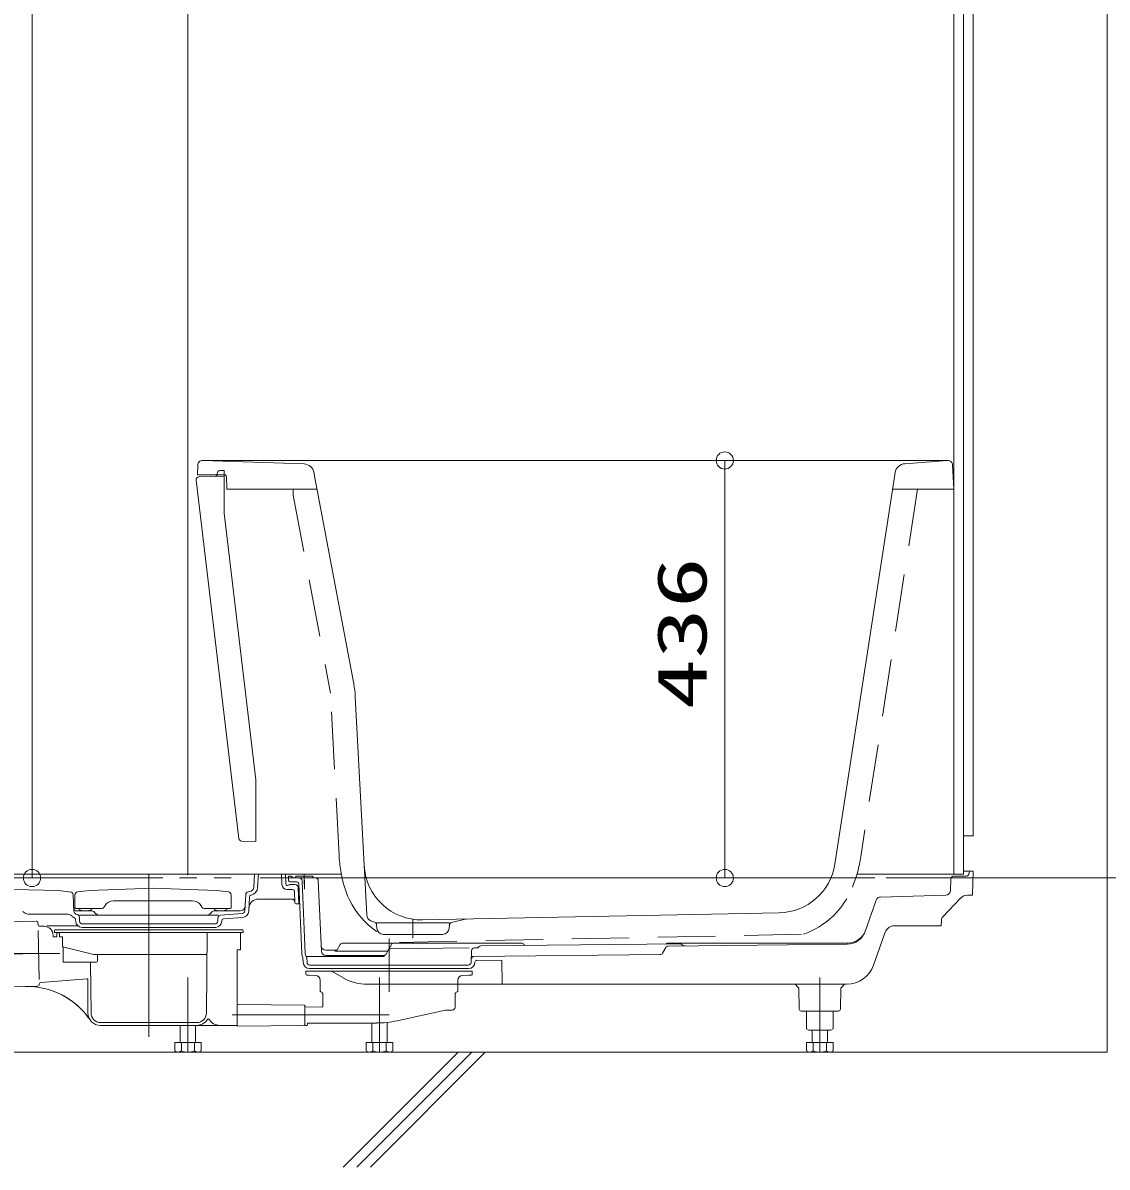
# Model space of a CAD drawing. Units: millimetres on the paper. Extents: x -305 to 305, y -152 to 152.
# Drawn here: x -226.84 to -189.09, y 21.02 to 60.86 of the extents above; entities that cross this region are included whole.
import ezdxf
from ezdxf.enums import TextEntityAlignment as Align

# ---------------------------------------------------------------- set-up
doc = ezdxf.new("R2010")
doc.units = ezdxf.units.MM
for name, pattern in [('DASHED2', [3, 2, -1]), ('LONG_CHAIN', [21, 18, -1, 1, -1]), ('LONG_DOUBLE_CHAIN', [21.8, 18, -1, 0.6, -0.6, 0.6, -1])]:
    doc.linetypes.add(name, pattern=pattern)
doc.layers.add('0-0_0', color=7, linetype='Continuous', lineweight=9)
doc.layers.add('0-1_VIEW0001', color=7, linetype='Continuous', lineweight=9)
doc.styles.add('ＭＳ ゴシック', font='')
doc.styles.get('ＭＳ ゴシック').set_extended_font_data('MS Gothic')

# ---------------------------------------------------------------- blocks, each defined once
blk = doc.blocks.new('_ORIGIN')
at = {"layer": '0-0_0'}
blk.add_line((0, 0), (-1, 0), dxfattribs=at)
blk.add_circle((0, 0), 0.5, dxfattribs=at)

msp = doc.modelspace()

# ---------------------------------------------------------------- linework, layer by layer
at = {"layer": '0-0_0'}
for p, q in [((-226.521, 31.691), (-226.521, 62.158)), ((-197.175, 45.625), (-202.401, 45.625)), ((-202.401, 31.691), (-202.401, 45.025)), ((-221.965, 31.091), (-226.521, 31.091)), ((-197.175, 31.091), (-202.401, 31.091))]:
    msp.add_line(p, q, dxfattribs=at)
at = {"layer": '0-1_VIEW0001'}
for p, q in [((-189.091, 108.425), (-189.091, 25.025)), ((-221.091, 31.194), (-221.091, 97.258)), ((-194.425, 44.625), (-194.425, 97.258)), ((-194.091, 31.225), (-194.091, 97.258)), ((-193.758, 32.558), (-193.758, 97.258)), ((-220.752, 45.461), (-220.758, 45.125)), ((-206.591, 45.625), (-220.586, 45.625)), ((-220.58, 45.625), (-217.051, 45.502)), ((-217.96, 45.625), (-194.635, 45.625)), ((-194.648, 45.624), (-196.134, 45.513)), ((-220.758, 45.125), (-219.819, 45.125)), ((-220.712, 45.052), (-219.831, 45.083)), ((-220.075, 45.139), (-220.075, 45.17)), ((-219.978, 45.27), (-219.831, 45.275)), ((-219.831, 45.275), (-219.831, 45.083)), ((-219.831, 43.793), (-219.831, 45.083)), ((-219.753, 45.06), (-219.742, 44.641)), ((-215.319, 37.844), (-216.704, 45.203)), ((-198.568, 31.575), (-196.469, 45.203)), ((-219.321, 32.464), (-220.807, 44.941)), ((-219.725, 44.625), (-216.595, 44.625)), ((-194.425, 31.225), (-194.425, 44.625)), ((-218.725, 34.506), (-219.831, 43.793)), ((-215.266, 37.402), (-214.868, 29.807)), ((-218.725, 34.506), (-218.725, 32.358)), ((-218.725, 32.358), (-219.225, 32.376)), ((-194.091, 32.558), (-193.758, 32.558)), ((-215.752, 31.225), (-248.091, 31.225)), ((-246.925, 31.091), (-225.592, 30.658)), ((-218.803, 30.771), (-218.775, 31.225)), ((-218.666, 30.762), (-218.638, 31.225)), ((-217.82, 30.867), (-217.835, 31.225)), ((-217.683, 30.873), (-217.699, 31.225)), ((-217.533, 31.158), (-217.589, 31.158)), ((-217.589, 31.158), (-217.586, 30.987)), ((-217.454, 31.121), (-217.462, 31.129)), ((-217.221, 31.091), (-217.383, 31.091)), ((-217.325, 31.158), (-217.358, 31.091)), ((-216.758, 31.158), (-217.325, 31.158)), ((-216.654, 31.091), (-217.221, 31.091)), ((-216.725, 31.091), (-216.758, 31.158)), ((-194.091, 31.225), (-197.799, 31.225)), ((-193.993, 31.158), (-194.429, 31.158)), ((-194.091, 31.325), (-193.758, 31.325)), ((-193.892, 31.292), (-193.893, 31.256)), ((-193.773, 30.491), (-193.758, 31.325)), ((-222.308, 30.741), (-224.523, 30.658)), ((-222.308, 30.741), (-220.093, 30.658)), ((-217.451, 30.688), (-217.633, 30.688)), ((-217.303, 30.955), (-217.552, 30.955)), ((-217.354, 30.858), (-217.552, 30.858)), ((-217.229, 30.191), (-217.254, 30.762)), ((-217.13, 28.455), (-217.236, 30.891)), ((-217.01, 28.46), (-217.121, 30.996)), ((-216.447, 28.544), (-216.554, 30.996)), ((-194.547, 30.647), (-194.529, 31.062)), ((-225.175, 30.602), (-225.592, 30.658)), ((-225.062, 29.925), (-225.088, 30.508)), ((-225.025, 30.505), (-225.033, 30.065)), ((-224.938, 30.603), (-224.523, 30.658)), ((-223.687, 30.298), (-220.93, 30.298)), ((-219.678, 30.603), (-220.093, 30.658)), ((-219.591, 30.505), (-219.584, 30.065)), ((-219.114, 29.945), (-219.08, 30.514)), ((-219.029, 30.6), (-218.938, 30.617)), ((-218.978, 29.937), (-218.948, 30.426)), ((-217.469, 30.358), (-218.639, 30.358)), ((-217.367, 30.223), (-217.385, 30.624)), ((-197.515, 29.228), (-197.13, 30.317)), ((-196.977, 30.428), (-194.709, 30.487)), ((-194.19, 30.389), (-194.815, 29.739)), ((-193.893, 30.491), (-193.949, 30.491)), ((-193.893, 30.491), (-193.773, 30.491)), ((-224.999, 30.031), (-224.091, 30.031)), ((-224.967, 29.941), (-224.428, 29.941)), ((-224.883, 30.003), (-224.883, 30.031)), ((-224.756, 29.943), (-224.872, 29.987)), ((-224.744, 29.941), (-224.589, 29.941)), ((-224.578, 29.943), (-224.461, 29.987)), ((-224.45, 30.003), (-224.45, 30.031)), ((-223.975, 30.131), (-224.004, 30.081)), ((-220.641, 30.131), (-220.612, 30.081)), ((-219.617, 30.031), (-220.525, 30.031)), ((-220.188, 29.941), (-219.271, 29.941)), ((-220.167, 30.003), (-220.167, 30.031)), ((-220.039, 29.943), (-220.156, 29.987)), ((-219.873, 29.941), (-220.027, 29.941)), ((-219.861, 29.943), (-219.744, 29.987)), ((-219.733, 30.003), (-219.733, 30.031)), ((-217.229, 30.191), (-217.334, 30.191)), ((-200.504, 29.88), (-212.921, 29.631)), ((-227.764, 29.564), (-226.381, 29.592)), ((-225.261, 29.825), (-226.603, 29.825)), ((-226.313, 29.527), (-226.312, 29.473)), ((-224.999, 29.581), (-225.002, 29.648)), ((-224.935, 29.814), (-224.996, 29.836)), ((-224.871, 29.791), (-220.045, 29.791)), ((-224.862, 29.587), (-224.868, 29.724)), ((-224.762, 29.491), (-224.482, 29.491)), ((-224.482, 29.491), (-220.435, 29.491)), ((-220.435, 29.491), (-220.154, 29.491)), ((-220.049, 29.702), (-220.054, 29.587)), ((-219.207, 29.852), (-219.956, 29.798)), ((-219.916, 29.604), (-219.917, 29.581)), ((-219.197, 29.715), (-219.855, 29.668)), ((-214.589, 29.551), (-214.72, 29.602)), ((-214.529, 29.525), (-211.987, 29.525)), ((-211.443, 29.657), (-211.915, 29.542)), ((-194.865, 29.425), (-194.861, 29.626)), ((-226.308, 29.264), (-226.273, 27.551)), ((-226.101, 29.408), (-226.245, 29.408)), ((-224.92, 29.425), (-226.005, 29.425)), ((-225.785, 29.091), (-225.785, 29.058)), ((-225.741, 29.258), (-225.741, 29.191)), ((-225.741, 29.191), (-219.175, 29.191)), ((-225.191, 29.291), (-225.708, 29.291)), ((-225.658, 29.191), (-225.658, 29.058)), ((-225.562, 29.158), (-225.596, 29.191)), ((-225.562, 29.158), (-225.561, 29.058)), ((-225.543, 29.291), (-219.208, 29.291)), ((-224.482, 29.371), (-224.779, 29.371)), ((-224.482, 29.371), (-220.435, 29.371)), ((-220.426, 29.191), (-220.45, 26.388)), ((-220.435, 29.371), (-220.137, 29.371)), ((-219.723, 29.191), (-219.491, 29.191)), ((-219.275, 29.191), (-219.32, 29.191)), ((-219.258, 29.175), (-219.258, 28.608)), ((-219.175, 29.258), (-219.175, 29.191)), ((-214.52, 29.346), (-214.526, 29.463)), ((-214.52, 29.346), (-214.526, 29.463)), ((-214.52, 29.346), (-214.526, 29.463)), ((-212.23, 29.125), (-214.287, 29.125)), ((-211.997, 29.346), (-211.991, 29.45)), ((-196.813, 29.203), (-197.219, 28.058)), ((-194.865, 29.425), (-196.499, 29.425)), ((-225.675, 29.041), (-225.768, 29.041)), ((-225.475, 29.041), (-225.545, 29.041)), ((-225.458, 29.025), (-225.458, 28.691)), ((-225.458, 29.008), (-225.458, 28.941)), ((-224.363, 28.425), (-225.458, 28.698)), ((-225.431, 28.691), (-225.431, 28.158)), ((-215.896, 28.587), (-215.787, 28.775)), ((-213.976, 28.825), (-215.7, 28.825)), ((-214.217, 28.408), (-214.005, 28.775)), ((-209.483, 28.825), (-213.918, 28.825)), ((-203.959, 28.793), (-210.892, 28.723)), ((-209.375, 28.739), (-209.396, 28.775)), ((-204.368, 28.722), (-198.137, 28.784)), ((-198.129, 28.825), (-204.367, 28.825)), ((-220.433, 28.425), (-224.363, 28.425)), ((-224.241, 28.408), (-224.241, 28.191)), ((-219.375, 28.575), (-219.375, 26.745)), ((-219.375, 28.575), (-219.375, 26.719)), ((-219.275, 28.591), (-219.358, 28.591)), ((-217.082, 28.148), (-217.09, 28.321)), ((-216.955, 28.358), (-214.303, 28.358)), ((-216.946, 28.154), (-216.952, 28.306)), ((-215.959, 28.577), (-216.289, 28.577)), ((-216.281, 28.391), (-214.284, 28.391)), ((-214.142, 28.537), (-215.982, 28.537)), ((-214.034, 28.625), (-211.305, 28.653)), ((-211.22, 28.559), (-211.237, 28.154)), ((-204.653, 28.424), (-211.134, 28.359)), ((-211.121, 28.654), (-211.041, 28.655)), ((-204.568, 28.474), (-204.453, 28.672)), ((-224.274, 28.158), (-225.431, 28.158)), ((-224.481, 28.141), (-224.466, 26.388)), ((-216.531, 27.938), (-216.862, 27.938)), ((-216.846, 28.058), (-216.531, 28.058)), ((-216.531, 28.058), (-211.651, 28.058)), ((-216.531, 27.938), (-211.32, 27.938)), ((-211.651, 28.058), (-211.337, 28.058)), ((-211.232, 28.263), (-211.237, 28.154)), ((-211.1, 28.16), (-211.101, 28.148)), ((-210.166, 28.232), (-211.034, 28.223)), ((-210.166, 28.232), (-210.151, 27.391)), ((-224.611, 27.582), (-226.208, 27.457)), ((-224.575, 27.549), (-224.575, 26.391)), ((-216.991, 27.825), (-216.991, 27.741)), ((-216.975, 27.841), (-211.208, 27.841)), ((-216.868, 27.841), (-216.975, 27.841)), ((-216.871, 27.708), (-216.958, 27.708)), ((-216.871, 27.708), (-216.651, 27.698)), ((-216.491, 27.532), (-216.491, 27.225)), ((-216.092, 27.846), (-215.674, 27.609)), ((-211.691, 27.532), (-211.691, 27.18)), ((-211.312, 27.708), (-211.532, 27.698)), ((-211.312, 27.708), (-211.225, 27.708)), ((-211.191, 27.825), (-211.191, 27.741)), ((-227.718, 27.298), (-226.335, 27.326)), ((-216.491, 27.225), (-216.491, 27.18)), ((-216.462, 27.125), (-216.421, 27.098)), ((-214.485, 27.391), (-214.852, 27.391)), ((-214.485, 27.391), (-210.151, 27.391)), ((-211.721, 27.125), (-211.762, 27.098)), ((-210.151, 27.391), (-198.162, 27.391)), ((-199.822, 27.256), (-199.894, 27.327)), ((-199.822, 27.256), (-199.808, 26.523)), ((-198.36, 27.256), (-198.375, 26.523)), ((-198.289, 27.327), (-198.36, 27.256)), ((-216.391, 26.632), (-216.391, 27.042)), ((-211.791, 26.591), (-211.791, 27.042)), ((-219.375, 25.937), (-219.375, 26.686)), ((-217.041, 26.666), (-219.342, 26.686)), ((-217.025, 26.037), (-217.025, 26.649)), ((-216.425, 26.599), (-217.025, 26.596)), ((-212.125, 26.491), (-213.813, 26.119)), ((-212.125, 26.491), (-211.891, 26.491)), ((-198.442, 26.458), (-199.741, 26.458)), ((-199.553, 26.458), (-199.553, 25.837)), ((-198.63, 26.458), (-198.63, 25.837)), ((-224.141, 25.958), (-219.375, 25.958)), ((-220.784, 26.058), (-224.133, 26.058)), ((-221.358, 25.958), (-221.358, 25.358)), ((-220.825, 25.958), (-220.825, 25.358)), ((-217.041, 25.958), (-219.375, 25.937)), ((-217.025, 25.974), (-217.025, 26.037)), ((-217.025, 26.036), (-217.025, 25.991)), ((-216.991, 25.958), (-216.958, 25.958)), ((-216.925, 26.025), (-216.925, 25.991)), ((-216.908, 26.041), (-214.53, 26.041)), ((-214.691, 26.042), (-214.691, 25.358)), ((-214.158, 26.062), (-214.158, 25.358)), ((-199.475, 25.791), (-199.553, 25.837)), ((-199.475, 25.791), (-198.708, 25.791)), ((-199.358, 25.791), (-199.358, 25.358)), ((-198.825, 25.791), (-198.825, 25.358)), ((-198.63, 25.837), (-198.708, 25.791)), ((-220.63, 25.358), (-221.553, 25.358)), ((-221.553, 25.358), (-221.553, 25.07)), ((-221.322, 25.358), (-221.322, 25.07)), ((-220.861, 25.358), (-220.861, 25.07)), ((-220.63, 25.358), (-220.63, 25.07)), ((-214.887, 25.358), (-214.887, 25.07)), ((-213.963, 25.358), (-214.887, 25.358)), ((-214.656, 25.358), (-214.656, 25.07)), ((-214.194, 25.358), (-214.194, 25.07)), ((-213.963, 25.358), (-213.963, 25.07)), ((-199.553, 25.358), (-199.553, 25.07)), ((-198.63, 25.358), (-199.553, 25.358)), ((-199.322, 25.358), (-199.322, 25.07)), ((-198.86, 25.358), (-198.86, 25.07)), ((-198.63, 25.358), (-198.63, 25.07)), ((-233.8, 25.025), (-189.091, 25.025)), ((-233.8, 25.025), (-189.091, 25.025)), ((-233.8, 25.025), (-189.091, 25.025)), ((-221.553, 25.07), (-221.475, 25.025)), ((-220.708, 25.025), (-221.475, 25.025)), ((-220.708, 25.025), (-220.63, 25.07)), ((-211.683, 25.025), (-215.683, 21.025)), ((-211.212, 25.025), (-215.212, 21.025)), ((-214.887, 25.07), (-214.808, 25.025)), ((-214.041, 25.025), (-214.808, 25.025)), ((-210.74, 25.025), (-214.74, 21.025)), ((-214.041, 25.025), (-213.963, 25.07)), ((-199.553, 25.07), (-199.475, 25.025)), ((-198.708, 25.025), (-199.475, 25.025)), ((-198.708, 25.025), (-198.63, 25.07))]:
    msp.add_line(p, q, dxfattribs=at)
at = {"layer": '0-1_VIEW0001', "color": 4}
msp.add_line((-217.425, 44.42), (-217.425, 44.625), dxfattribs=at)
at = {"layer": '0-1_VIEW0001', "color": 4, "linetype": 'DASHED2'}
for p, q in [((-195.695, 44.625), (-197.665, 31.832)), ((-217.425, 44.42), (-216.127, 37.523)), ((-215.831, 31.877), (-216.127, 37.523)), ((-213.726, 28.849), (-199.671, 29.13))]:
    msp.add_line(p, q, dxfattribs=at)
at = {"layer": '0-1_VIEW0001', "linetype": 'LONG_DOUBLE_CHAIN'}
msp.add_line((-156.983, 31.091), (-261.091, 31.091), dxfattribs=at)
at = {"layer": '0-1_VIEW0001', "linetype": 'LONG_CHAIN'}
for p, q in [((-222.458, 31.225), (-222.458, 28.682)), ((-217.041, 31.225), (-217.041, 30.875)), ((-217.039, 31.011), (-217.039, 30.705)), ((-222.458, 29.529), (-222.458, 25.566)), ((-222.458, 29.482), (-222.458, 28.55)), ((-213.258, 28.991), (-213.258, 29.658)), ((-214.091, 28.987), (-214.091, 27.367)), ((-214.091, 28.987), (-214.091, 27.127)), ((-225.554, 28.458), (-230.873, 28.458)), ((-226.397, 28.459), (-230.554, 28.374)), ((-221.092, 27.625), (-221.092, 25.025)), ((-214.425, 27.625), (-214.425, 25.025)), ((-199.091, 27.625), (-199.091, 25.025)), ((-216.734, 26.325), (-219.556, 26.325)), ((-214.091, 26.325), (-218.326, 26.325))]:
    msp.add_line(p, q, dxfattribs=at)
at = {"layer": '0-1_VIEW0001', "linetype": 'DASHED2'}
msp.add_line((-224.353, 28.158), (-225.111, 28.158), dxfattribs=at)
at = {"layer": '0-1_VIEW0001', "color": 2}
msp.add_line((-222.458, 26.824), (-222.466, 26.824), dxfattribs=at)
at = {"layer": '0-1_VIEW0001'}
msp.add_lwpolyline([(-196.563, 44.625), (-194.425, 44.625), (-194.469, 45.467)], dxfattribs=at)
for centre, radius, start, end in [((-220.586, 45.458), 0.167, 88.5029, 179), ((-217.064, 45.135), 0.367, 10.66, 88.0034), ((-196.107, 45.147), 0.367, 94.2761, 171.2459), ((-194.635, 45.458), 0.167, 3, 93.2069), ((-220.708, 44.953), 0.1, 92, 186.7951), ((-220.141, 45.139), 0.0667, 272, 0), ((-219.975, 45.17), 0.1, 91.9998, 180), ((-219.819, 45.058), 0.0667, 1.5, 90), ((-219.725, 44.641), 0.0167, 181.5, 270), ((-218.594, 37.227), 3.333, 3, 10.66), ((-219.221, 32.475), 0.1, 186.7951, 268), ((-212.961, 31.631), 2, 183, 271.1458), ((-200.544, 31.879), 2, 271.1458, 351.2459), ((-217.533, 31.058), 0.1, 45, 90), ((-217.383, 31.191), 0.1, 225, 270), ((-217.221, 30.991), 0.1, 2.5, 90), ((-216.654, 30.991), 0.1, 2.5, 90), ((-194.429, 31.058), 0.1, 90, 177.5), ((-193.993, 31.258), 0.1, 270, 359), ((-193.859, 31.291), 0.0333, 90, 179), ((-218.969, 30.781), 0.167, 280.7218, 356.5), ((-218.969, 30.781), 0.303, 283.7108, 356.5), ((-217.633, 30.875), 0.187, 182.5, 270), ((-217.633, 30.875), 0.05, 182.5, 314.4153), ((-217.552, 30.791), 0.0667, 90, 134.4153), ((-217.552, 30.988), 0.0333, 181, 270), ((-217.451, 30.621), 0.0667, 2.5, 90), ((-217.354, 30.758), 0.1, 2.5, 90), ((-217.303, 30.888), 0.0667, 2.5, 90), ((-225.188, 30.503), 0.1, 2.5, 82.4054), ((-224.925, 30.504), 0.1, 97.5946, 179), ((-223.687, 29.965), 0.333, 90, 150), ((-220.93, 29.965), 0.333, 30, 90), ((-219.691, 30.504), 0.1, 1, 82.4054), ((-218.98, 30.508), 0.1, 100.7218, 176.5), ((-218.639, 30.025), 0.333, 90, 176.5), ((-218.882, 30.422), 0.0667, 103.7108, 176.5), ((-217.469, 30.258), 0.1, 2.5, 90), ((-196.973, 30.261), 0.167, 91.5049, 160.4975), ((-194.714, 30.654), 0.167, 271.5049, 357.5), ((-193.949, 30.158), 0.333, 90, 136.1438), ((-226.603, 30.158), 0.333, 225, 270), ((-224.967, 30.041), 0.1, 182.5, 270), ((-224.963, 29.93), 0.1, 182.5, 250.4958), ((-224.999, 30.065), 0.0333, 179, 270), ((-224.867, 30.003), 0.0167, 180, 249.444), ((-224.744, 29.975), 0.0333, 249.444, 270), ((-224.589, 29.975), 0.0333, 270, 290.5561), ((-224.467, 30.003), 0.0167, 290.5561, 0), ((-224.428, 29.841), 0.1, 24.3678, 90), ((-224.248, 29.929), 0.1, 205.9253, 271.4205), ((-224.091, 30.131), 0.1, 270, 330), ((-220.525, 30.131), 0.1, 210, 270), ((-220.366, 29.933), 0.1, 267.3983, 332.6731), ((-220.188, 29.841), 0.1, 90, 154.4444), ((-220.15, 30.003), 0.0167, 180, 249.444), ((-220.027, 29.975), 0.0333, 249.444, 270), ((-219.873, 29.975), 0.0333, 270, 290.556), ((-219.75, 30.003), 0.0167, 290.5561, 0), ((-219.617, 30.065), 0.0333, 270, 1), ((-219.271, 30.108), 0.167, 270, 356.5), ((-219.214, 29.951), 0.1, 274.1206, 356.5), ((-219.214, 29.951), 0.237, 274.1206, 356.5), ((-217.334, 30.225), 0.0333, 182.5, 270), ((-226.38, 29.526), 0.0667, 1.1667, 91.1667), ((-225.261, 29.658), 0.167, 42.3567, 90), ((-224.963, 29.93), 0.237, 222.3567, 249.5653), ((-225.068, 29.646), 0.0667, 2.5, 69.5653), ((-224.779, 29.591), 0.22, 182.4558, 270), ((-224.968, 29.72), 0.1, 2.5, 70.4958), ((-224.762, 29.591), 0.1, 182.5, 270), ((-220.154, 29.591), 0.1, 270, 357.5), ((-220.137, 29.591), 0.22, 270, 357.5), ((-219.949, 29.698), 0.1, 94.1206, 177.5), ((-219.85, 29.602), 0.0667, 94.1206, 177.5), ((-214.635, 29.82), 0.233, 183, 248.5185), ((-214.626, 29.458), 0.1, 3, 68.5185), ((-211.891, 29.445), 0.1, 103.659, 177), ((-211.403, 29.495), 0.167, 91.1458, 103.659), ((-194.695, 29.623), 0.167, 136.1438, 179), ((-226.245, 29.475), 0.0667, 181.1667, 270), ((-226.101, 29.091), 0.317, 0, 90), ((-225.708, 29.258), 0.0333, 90, 180), ((-219.275, 29.175), 0.0167, 0, 90), ((-219.208, 29.258), 0.0333, 0, 90), ((-214.287, 29.358), 0.233, 183, 270), ((-212.23, 29.358), 0.233, 270, 357), ((-198.144, 29.451), 0.667, 270.5729, 340.4975), ((-198.129, 29.491), 0.667, 270, 340.4975), ((-196.499, 29.091), 0.333, 90, 160.4975), ((-225.768, 29.058), 0.0167, 180, 270), ((-225.675, 29.058), 0.0167, 270, 0), ((-225.545, 29.058), 0.0167, 180.5, 270), ((-225.475, 29.025), 0.0167, 0, 90), ((-216.289, 28.744), 0.167, 182.5, 270), ((-215.7, 28.725), 0.1, 90, 150), ((-213.918, 28.725), 0.1, 90, 150), ((-211.042, 28.755), 0.1, 270.5729, 318.7626), ((-210.891, 28.623), 0.1, 90.5729, 138.7626), ((-209.483, 28.725), 0.1, 30, 90), ((-204.367, 28.622), 0.1, 90.5729, 150), ((-204.367, 28.725), 0.1, 90, 140.8476), ((-203.958, 28.693), 0.1, 42.3832, 90.5729), ((-203.81, 28.828), 0.1, 222.3833, 270.5729), ((-224.224, 28.408), 0.0167, 90, 180), ((-219.358, 28.575), 0.0167, 90, 180), ((-219.275, 28.608), 0.0167, 270, 0), ((-216.843, 28.468), 0.287, 182.5, 210.7649), ((-216.843, 28.468), 0.167, 182.5, 218.47), ((-217.052, 28.302), 0.1, 2.5, 38.47), ((-216.281, 28.558), 0.167, 182.5, 270), ((-215.982, 28.637), 0.1, 270, 330), ((-215.959, 28.677), 0.1, 270, 330), ((-214.303, 28.458), 0.1, 270, 330), ((-214.284, 28.491), 0.1, 270, 330), ((-214.033, 28.525), 0.1, 90.5729, 150), ((-211.133, 28.259), 0.1, 90.5729, 177.5), ((-211.12, 28.554), 0.1, 90.5729, 177.5), ((-204.654, 28.524), 0.1, 270.5729, 330), ((-224.498, 28.141), 0.0167, 0.5, 90), ((-224.274, 28.191), 0.0333, 270, 0), ((-216.862, 28.158), 0.22, 182.5, 270), ((-216.846, 28.158), 0.1, 182.5, 270), ((-211.337, 28.158), 0.1, 270, 357.5), ((-211.32, 28.158), 0.22, 270, 357.5), ((-211.034, 28.157), 0.0667, 90.5729, 177.5), ((-198.162, 28.391), 1, 270, 340.4975), ((-224.608, 27.549), 0.0333, 0, 94.5), ((-216.975, 27.825), 0.0167, 90, 180), ((-216.958, 27.741), 0.0333, 180, 270), ((-216.658, 27.532), 0.167, 0, 87.5), ((-214.851, 29.058), 1.667, 240.4222, 270), ((-211.525, 27.532), 0.167, 92.5, 180), ((-211.225, 27.741), 0.0333, 270, 0), ((-211.208, 27.825), 0.0167, 0, 90), ((-226.707, 24.651), 2.667, 34.1428, 91.1667), ((-226.336, 27.393), 0.0667, 271.1667, 358.8693), ((-226.203, 27.39), 0.0667, 94.5, 178.8692), ((-216.425, 27.18), 0.0667, 180, 236.3099), ((-216.458, 27.042), 0.0667, 0, 56.3099), ((-211.725, 27.042), 0.0667, 123.6901, 180), ((-211.758, 27.18), 0.0667, 303.6901, 0), ((-199.729, 27.492), 0.233, 205.6028, 225.0002), ((-198.454, 27.492), 0.233, 314.9995, 334.397), ((-226.707, 24.651), 2.667, 34.1428, 64.7645), ((-219.341, 26.719), 0.0333, 180, 269.5), ((-224.141, 26.391), 0.433, 180, 270), ((-224.133, 26.391), 0.333, 180.5, 270), ((-220.784, 26.391), 0.333, 270, 359.5), ((-217.041, 26.649), 0.0167, 0, 89.5), ((-216.425, 26.632), 0.0333, 270.25, 0), ((-211.891, 26.591), 0.1, 270, 0), ((-199.741, 26.525), 0.0667, 181.1546, 270), ((-198.442, 26.525), 0.0667, 270, 358.8454), ((-220.784, 26.391), 0.433, 270, 328.7188), ((-220.385, 26.149), 0.0333, 31.2812, 148.7188), ((-219.986, 26.391), 0.433, 211.2812, 270), ((-217.041, 25.974), 0.0167, 270.5, 0), ((-216.991, 25.991), 0.0333, 180, 270), ((-216.958, 25.991), 0.0333, 270, 0), ((-216.908, 26.025), 0.0167, 90, 180), ((-214.53, 29.375), 3.333, 270, 282.4259), ((-221.481, 25.325), 0.3, 271.2052, 301.9385), ((-221.092, 25.635), 0.611, 247.7822, 292.2188), ((-220.702, 25.325), 0.3, 238.0615, 268.7948), ((-214.814, 25.325), 0.3, 271.2052, 301.9385), ((-214.425, 25.635), 0.611, 247.7822, 292.2188), ((-214.035, 25.325), 0.3, 238.0615, 268.7948), ((-199.481, 25.325), 0.3, 271.2052, 301.9385), ((-199.091, 25.635), 0.611, 247.7822, 292.2188), ((-198.702, 25.325), 0.3, 238.0615, 268.7948)]:
    msp.add_arc(centre, radius, start, end, dxfattribs=at)
at = {"layer": '0-1_VIEW0001', "color": 4, "linetype": 'DASHED2'}
for centre, radius, start, end in [((-210.984, 32.131), 4.853, 183, 195.7273), ((-202.462, 32.571), 4.853, 338.2951, 351.2459), ((-212.896, 31.593), 2.867, 195.7273, 253.1813), ((-200.616, 31.836), 2.867, 289.2434, 338.2951)]:
    msp.add_arc(centre, radius, start, end, dxfattribs=at)

# ---------------------------------------------------------------- block references
at = {"layer": '0-0_0', "xscale": 0.6, "yscale": 0.6}
for p, rotation in [((-202.401, 45.625), 90), ((-226.521, 31.091), 270), ((-202.401, 31.091), 270)]:
    msp.add_blockref('_ORIGIN', p, dxfattribs=dict(at, rotation=rotation))

# ---------------------------------------------------------------- texts
at = {"layer": '0-0_0', "style": 'ＭＳ ゴシック', "width": 1.5}
msp.add_text('436', height=1.73, rotation=90, dxfattribs=at).set_placement((-202.518, 36.956), align=Align.BOTTOM_LEFT)

doc.saveas('drawing.dxf')
